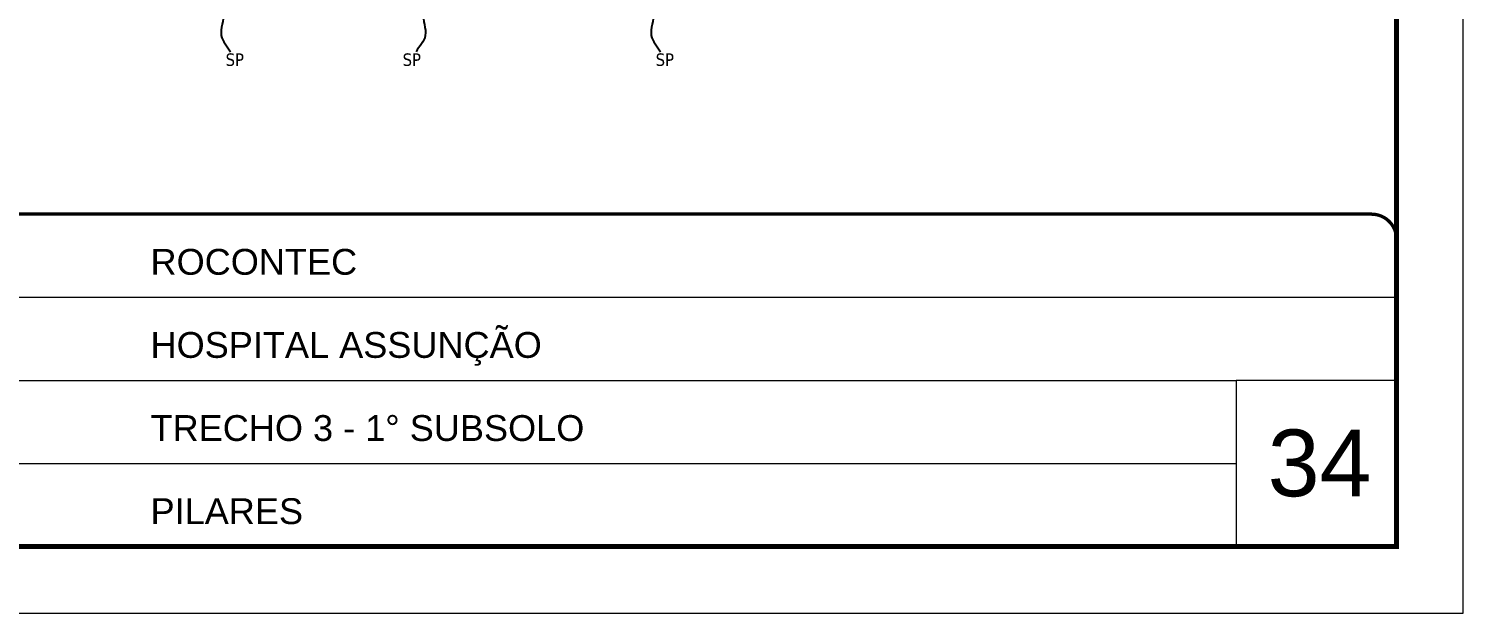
# Model space of a CAD drawing. Extents: x 2102 to 8383, y -13264 to 2718.
# Drawn here: x 4313 to 5172, y -7521 to -7171 of the extents above; entities that cross this region are included whole.
import ezdxf

# ---------------------------------------------------------------- set-up
doc = ezdxf.new("R2010")
doc.units = 0
doc.linetypes.add('CONTINUO', pattern=[0])
doc.linetypes.add('DASHED', pattern=[0.75, 0.5, -0.25])
for name, color, linetype, lineweight in [('CARIMBO', 255, 'Continuous', 9), ('Folhas', 255, 'Continuous', 9), ('SARRAFO DE PRESSAO', 251, 'DASHED', 9)]:
    doc.layers.add(name, color=color, linetype=linetype, lineweight=lineweight)
doc.layers.add('COTA', color=241, linetype='Continuous')
doc.layers.add('texto', color=7, linetype='Continuous')
doc.styles.add('ARIAL', font='arial.ttf')
doc.styles.get("Standard").update_dxf_attribs({"font": 'arial.ttf'})
doc.dimstyles.get("Standard").update_dxf_attribs({"dimtxt": 0.18, "dimasz": 0.18, "dimexe": 0.18, "dimexo": 0.0625, "dimgap": 0.09, "dimtad": 0, "dimtih": 1, "dimtoh": 1, "dimdec": 4, "dimzin": 0, "dimdsep": 46, "dimtxsty": 'Standard', "dimcen": 0.09, "dimadec": 0, "dimazin": 0, "dimtfac": 1, "dimtdec": 4, "dimtofl": 0, "dimtmove": 0, "dimatfit": 3, "dimfxl": 1, "dimtolj": 1, "dimtzin": 0, "dimarcsym": 0})

# ---------------------------------------------------------------- blocks, each defined once
blk = doc.blocks.new('9999999999')
at = {"color": 30, "linetype": 'CONTINUO'}
for p, q in [((98564.56, 34379.64), (99583.98, 34379.64)), ((98564.56, 34329.83), (99487.98, 34329.83)), ((99583.98, 34329.83), (99487.98, 34329.83)), ((99487.98, 34329.83), (99487.98, 34230.21)), ((98564.56, 34280.02), (99487.98, 34280.02))]:
    blk.add_line(p, q, dxfattribs=at)
at = {"color": 30, "linetype": 'CONTINUO', "const_width": 2}
blk.add_lwpolyline([(99583.98, 34230.21), (99583.98, 34414.45, 0.414214), (99568.98, 34429.45), (98228.98, 34429.45, 0.414214), (98213.98, 34414.45), (98213.98, 34245.21, 0.414214), (98228.98, 34230.21), (99583.98, 34230.21)], format="xyb", dxfattribs=at)
at = {"layer": 'Folhas'}
blk.add_lwpolyline([(98138.98, 34190.21), (99623.98, 34190.21), (99623.98, 35240.21), (98138.98, 35240.21)], close=True, dxfattribs=at)
at = {"layer": 'Folhas', "color": 30, "const_width": 3}
blk.add_lwpolyline([(98213.98, 34230.21), (99583.98, 34230.21), (99583.98, 35200.21), (98213.98, 35200.21)], close=True, dxfattribs=at)
at = {"color": 7, "linetype": 'Continuous', "ltscale": 5, "style": 'ARIAL'}
for s, height, p in [('ROCONTEC', 15.483, (98837.68, 34393.13)), ('HOSPITAL ASSUNÇÃO', 15.4829, (98837.68, 34343.32)), ('TRECHO 3 - 1° SUBSOLO', 15.4829, (98837.68, 34293.51)), ('PILARES', 15.483, (98837.68, 34243.7))]:
    blk.add_text(s, height=height, dxfattribs=at).set_placement(p)

msp = doc.modelspace()

# ---------------------------------------------------------------- block references
at = {"layer": 'SARRAFO DE PRESSAO', "color": 6, "linetype": 'ByBlock'}
msp.add_blockref('9999999999', (-94451.69, -41711.2), dxfattribs=at)

# ---------------------------------------------------------------- texts
at = {"layer": 'CARIMBO', "style": 'ARIAL'}
msp.add_text('34', height=40, dxfattribs=at).set_placement((5055.14, -7450.85))
at = {"layer": 'texto', "color": 0, "char_height": 7.5, "attachment_point": 5}
for insert in [(4436.45, -7189.21), (4542.47, -7189.21), (4694.02, -7189.21)]:
    msp.add_mtext('{\\fTahoma|b0|i0|c0|p34;\\C4;SP}', dxfattribs=dict(at, insert=insert))

# ---------------------------------------------------------------- leaders
at = {"layer": 'COTA', "path_type": 1}
for points in [[(4413.51, -7149.9), (4429.29, -7161.73), (4428.37, -7174.74), (4433.92, -7184.52)], [(4565.41, -7149.9), (4549.63, -7161.73), (4550.55, -7174.74), (4545, -7184.52)], [(4671.07, -7149.9), (4686.86, -7161.73), (4685.93, -7174.74), (4691.48, -7184.52)]]:
    msp.add_leader(points, dimstyle='Standard', override={"dimasz": 8}, dxfattribs=at)

doc.saveas('drawing.dxf')
